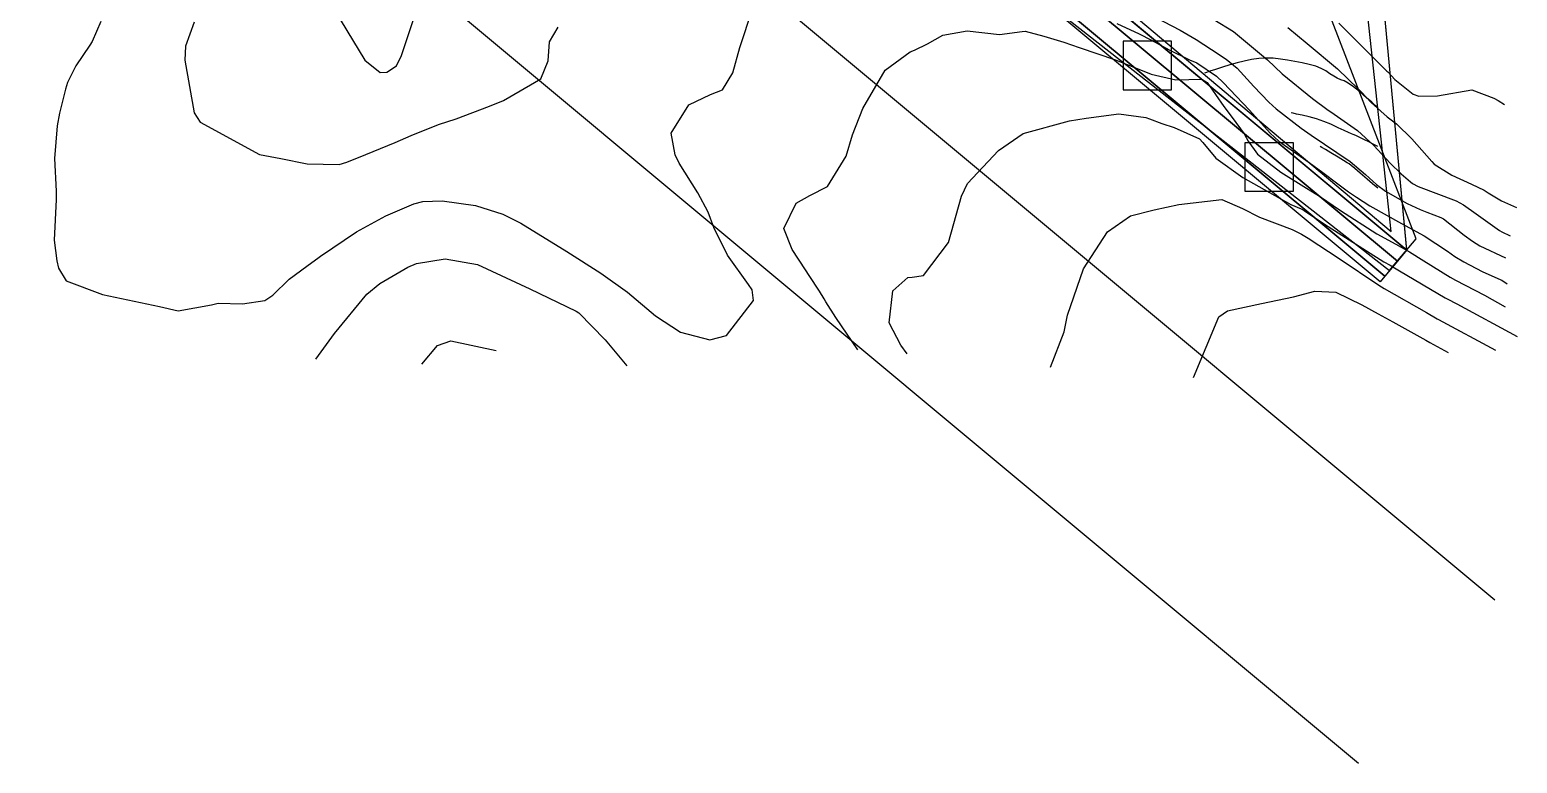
# Model space of a CAD drawing. Header units: feet. Extents: x 1318179 to 1318934, y 422463 to 423299.
# Drawn here: x 1318622.8 to 1318928.9, y 422462.6 to 422613.5 of the extents above; entities that cross this region are included whole.
import ezdxf

# ---------------------------------------------------------------- set-up
doc = ezdxf.new("R2010")
doc.units = ezdxf.units.FT
for name, color, linetype in [('C-DRNG-AREA', 150, 'CONTINUOUS'), ('C-LOD', 30, 'CONTINUOUS'), ('C-MISC', 7, 'CONTINUOUS'), ('C-PROP', 6, 'CONTINUOUS'), ('C-PVMT', 8, 'CONTINUOUS'), ('C-TOPO-MAJR', 32, 'CONTINUOUS'), ('L-PLNT-TREE', 90, 'CONTINUOUS'), ('V-PROP-LINE', 7, 'CONTINUOUS')]:
    doc.layers.add(name, color=color, linetype=linetype)

msp = doc.modelspace()

# ---------------------------------------------------------------- linework, layer by layer
at = {"layer": 'C-DRNG-AREA'}
msp.add_lwpolyline([(1318680.32, 422756.44), (1318906.17, 422568.22), (1318894.46, 422692.89), (1318728.92, 422815.74), (1318722.11, 422806.57), (1318680.32, 422756.44)], close=True, dxfattribs=at)
at = {"layer": 'C-LOD'}
msp.add_lwpolyline([(1318676.8, 422752.22), (1318812.52, 422635.2), (1318826.35, 422623.68), (1318902.65, 422563.99), (1318903.61, 422565.14), (1318908.09, 422570.52), (1318876.54, 422652.3), (1318813.19, 422705.09), (1318682.24, 422758.75), (1318680.32, 422756.44), (1318676.8, 422752.22)], close=True, dxfattribs=at)
at = {"layer": 'C-MISC'}
for points in [[(1318240.64, 423065.95), (1318924.26, 422496.21)], [(1318212.64, 423032.35), (1318896.26, 422462.61)]]:
    msp.add_lwpolyline(points, dxfattribs=at)
msp.add_lwpolyline([(1318829.87, 422627.9), (1318904.25, 422565.91), (1318901.69, 422562.84), (1318827.31, 422624.83), (1318829.87, 422627.9)], close=True, dxfattribs=at)
at = {"layer": 'C-PROP'}
msp.add_lwpolyline([(1318685.15, 422755.14), (1318902.97, 422572.05), (1318889.69, 422694.4), (1318731.08, 422811.24), (1318724.78, 422802.34), (1318685.15, 422755.14)], close=True, dxfattribs=at)
at = {"layer": 'C-PVMT'}
for points in [[(1318831.79, 422630.21), (1318906.17, 422568.22), (1318904.25, 422565.91), (1318829.87, 422627.9), (1318831.79, 422630.21)], [(1318827.31, 422624.83), (1318901.69, 422562.84), (1318900.73, 422561.69), (1318826.35, 422623.68), (1318827.31, 422624.83)]]:
    msp.add_lwpolyline(points, close=True, dxfattribs=at)
at = {"layer": 'C-TOPO-MAJR'}
for points in [[(1318684.37, 422619.51), (1318691.78, 422607.3), (1318694.91, 422604.73), (1318696.3, 422604.82), (1318698.27, 422606.12), (1318699.29, 422608.22), (1318704.57, 422624.22)], [(1318637.48, 422615.23), (1318635.64, 422611.13), (1318635.18, 422610.34), (1318632.27, 422606.09), (1318630.6, 422602.66), (1318630.16, 422601.28), (1318628.93, 422596.34), (1318628.47, 422593.78), (1318627.91, 422587.07), (1318628.28, 422580.3), (1318628.28, 422578.62), (1318627.81, 422570.22), (1318628.39, 422565.95), (1318628.73, 422564.5), (1318630.34, 422561.89), (1318637.76, 422559.07), (1318649.54, 422556.58), (1318653.38, 422555.71), (1318660.25, 422556.9), (1318661.58, 422557.3), (1318666.61, 422557.16), (1318671.16, 422557.81), (1318672.82, 422558.92), (1318676.22, 422562.2), (1318679.86, 422564.92), (1318682.38, 422566.74), (1318682.66, 422566.96), (1318690.05, 422571.92), (1318696.09, 422575.27), (1318701.87, 422577.71), (1318703.72, 422578.18), (1318707.66, 422578.32), (1318714.52, 422577.37), (1318720.19, 422575.57), (1318723.89, 422573.7), (1318733.33, 422567.89), (1318740.32, 422563.46), (1318745.8, 422559.55), (1318751.55, 422554.7), (1318756.71, 422551.29), (1318762.73, 422549.72), (1318766.2, 422550.63), (1318771.78, 422557.79), (1318771.47, 422560.05), (1318770.75, 422561.08), (1318766.43, 422567.15), (1318763.59, 422572.86), (1318762.41, 422576.01), (1318760.26, 422579.96), (1318756.46, 422586.08), (1318755.63, 422587.81), (1318754.81, 422592.23), (1318758.46, 422598.05), (1318762.87, 422600.21), (1318765.36, 422601.19), (1318767.52, 422604.65), (1318768.95, 422609.86), (1318771.56, 422617.79)], [(1318852.58, 422617.06), (1318859.54, 422613.42), (1318862.81, 422611.5), (1318865.96, 422609.48), (1318869.04, 422607.51), (1318871.25, 422605.64), (1318874.7, 422601.87), (1318877.81, 422598.66), (1318879.29, 422597.28), (1318884.45, 422593.25), (1318886.52, 422591.83), (1318894.5, 422586.42), (1318897.69, 422583.76), (1318899.92, 422581.7), (1318901.78, 422580.31), (1318906.22, 422577.75), (1318908.96, 422576.52), (1318910.33, 422576.01), (1318913.21, 422574.93), (1318913.75, 422574.62), (1318917.95, 422571.29), (1318919.68, 422570), (1318921.21, 422569.09), (1318926.47, 422566.61)], [(1318656.66, 422615.06), (1318654.88, 422610.16), (1318654.75, 422607.24), (1318656.66, 422596.43), (1318657.87, 422594.54), (1318670.11, 422587.84), (1318674.48, 422587.05), (1318679.93, 422585.91), (1318686.49, 422585.8), (1318688.04, 422586.28), (1318691.98, 422587.87), (1318697.99, 422590.34), (1318701.28, 422591.77), (1318706.95, 422594.01), (1318710.55, 422595.21), (1318717.41, 422597.81), (1318720.28, 422598.99), (1318728.01, 422603.45), (1318729.5, 422607.12), (1318729.78, 422611.03), (1318731.58, 422614.08)], [(1318793.25, 422547.65), (1318788.68, 422554.32), (1318786.62, 422557.57), (1318786.29, 422558.14), (1318785.34, 422559.74), (1318783.22, 422562.97), (1318782.46, 422564.13), (1318779.72, 422568.3), (1318777.96, 422572.61), (1318780.52, 422577.82), (1318783.37, 422579.46), (1318786.99, 422581.28), (1318790.82, 422587.53), (1318792.14, 422591.88), (1318794.26, 422597.33), (1318798.82, 422605.22), (1318803.99, 422608.99), (1318804.91, 422609.34), (1318807.54, 422610.62), (1318810.72, 422612.42), (1318815.73, 422613.3), (1318822.37, 422612.54), (1318827.06, 422613.2), (1318827.67, 422613.21), (1318831.47, 422612.24), (1318835.63, 422610.96), (1318838.79, 422609.87), (1318846.25, 422607.35), (1318853.61, 422604.42), (1318858.62, 422603.21), (1318864.02, 422603.34), (1318865.07, 422602.7), (1318868.52, 422597.77), (1318870.24, 422595.5), (1318872.74, 422592.1), (1318873.55, 422590.6), (1318875.48, 422587.92), (1318880.26, 422584.2), (1318885.57, 422580.96), (1318888.2, 422579.27), (1318892.54, 422576.33), (1318900.02, 422571.57), (1318903.93, 422569.38), (1318906.71, 422567.86), (1318909.71, 422565.98), (1318915.07, 422562.61), (1318916.18, 422561.99), (1318922.14, 422558.9), (1318926.39, 422556.53)], [(1318846.48, 422614.85), (1318851.14, 422612.69), (1318853.63, 422611.4), (1318857.28, 422609.37), (1318861.46, 422607.35), (1318862.99, 422606.71), (1318867.03, 422603.98), (1318868.38, 422602.69), (1318873.82, 422596.99), (1318878.09, 422592.23), (1318879.88, 422590.58), (1318886.06, 422586.23), (1318888.92, 422584.16), (1318891.96, 422581.8), (1318894.15, 422580.21), (1318895.8, 422579.11), (1318898.6, 422577.33), (1318905.11, 422573.68), (1318909.74, 422571.16), (1318914.53, 422567.94), (1318916.05, 422566.88), (1318917.89, 422565.79), (1318921.72, 422563.82), (1318925.52, 422562.07), (1318925.7, 422561.98), (1318926.84, 422561.22)], [(1318866.46, 422615.62), (1318870.55, 422613.17), (1318877.49, 422607.37), (1318880.52, 422604.49), (1318886.76, 422599.37), (1318889.99, 422597), (1318890.54, 422596.62), (1318896.01, 422592.77), (1318899.41, 422589.7), (1318902.74, 422586.1), (1318905, 422583.87), (1318906.92, 422582.21), (1318907.33, 422581.89), (1318908.52, 422581.27), (1318916.35, 422578.35), (1318917.87, 422577.54), (1318920.46, 422575.66), (1318925.27, 422572.21), (1318925.76, 422571.93), (1318927.42, 422571.15)], [(1318881.71, 422613.99), (1318885.71, 422610.69), (1318891.89, 422605.49), (1318896.25, 422601.31), (1318896.86, 422600.66), (1318898.85, 422598.53), (1318902.13, 422595.63), (1318904.06, 422594.14), (1318907.24, 422591.1), (1318911.31, 422586.42), (1318911.83, 422585.9), (1318915.44, 422583.63), (1318919.52, 422581.79), (1318922.07, 422580.53), (1318922.93, 422579.97), (1318925.64, 422578.3), (1318928.74, 422576.98)], [(1318892.17, 422614.9), (1318897.15, 422609.98), (1318902.07, 422605.04), (1318902.25, 422604.84), (1318903.71, 422603.31), (1318907.52, 422600.28), (1318908.68, 422599.88), (1318912.47, 422599.91), (1318919.55, 422601.19), (1318924.06, 422599.47), (1318924.99, 422598.97), (1318926.26, 422598.18)], [(1318900.23, 422597.56), (1318900.21, 422597.56), (1318900.19, 422597.58), (1318900.15, 422597.6), (1318900.09, 422597.64), (1318899.69, 422597.97), (1318898.95, 422598.61), (1318897.86, 422599.55), (1318896.43, 422600.8), (1318895.19, 422601.79), (1318894.13, 422602.53), (1318893.27, 422603.01), (1318892.59, 422603.24), (1318891.87, 422603.55), (1318891.13, 422603.96), (1318890.36, 422604.46), (1318889.55, 422605.05), (1318888.58, 422605.57), (1318887.43, 422606.02), (1318886.11, 422606.4), (1318884.63, 422606.72), (1318883.14, 422607.01), (1318881.66, 422607.26), (1318880.17, 422607.47), (1318878.68, 422607.65), (1318877.2, 422607.7), (1318875.71, 422607.62), (1318874.23, 422607.42), (1318872.74, 422607.09), (1318871.25, 422606.71), (1318869.77, 422606.3), (1318868.28, 422605.85), (1318866.8, 422605.36), (1318865.68, 422605), (1318864.94, 422604.75), (1318864.57, 422604.63)], [(1318803.4, 422546.86), (1318802.09, 422548.63), (1318799.65, 422553.21), (1318800.44, 422559.82), (1318803.5, 422562.57), (1318804.39, 422562.63), (1318806.74, 422562.97), (1318811.84, 422569.78), (1318814.53, 422579.26), (1318815.76, 422581.88), (1318822.14, 422588.69), (1318827.24, 422592.18), (1318836.77, 422594.81), (1318840.19, 422595.37), (1318846.9, 422596.24), (1318852.45, 422595.45), (1318853.21, 422595.19), (1318855.74, 422594.27), (1318858.3, 422593.39), (1318863.53, 422591.08), (1318864.24, 422590.34), (1318866.91, 422587.11), (1318872.45, 422583.14), (1318882.32, 422577.6), (1318884.41, 422576.69), (1318885.06, 422576.35), (1318889.25, 422573.52), (1318901.45, 422565.8), (1318902.75, 422565.07), (1318903.67, 422564.57), (1318904.71, 422563.95), (1318914.1, 422558.38), (1318914.47, 422558.17), (1318916.44, 422557.13), (1318928.91, 422550.41)], [(1318900.23, 422589.52), (1318899.94, 422589.66), (1318899.37, 422589.95), (1318898.51, 422590.37), (1318897.36, 422590.94), (1318896.41, 422591.4), (1318895.67, 422591.75), (1318895.13, 422591.99), (1318894.79, 422592.12), (1318894.17, 422592.4), (1318893.26, 422592.82), (1318892.06, 422593.38), (1318890.57, 422594.08), (1318889.08, 422594.68), (1318887.6, 422595.2), (1318886.11, 422595.62), (1318884.63, 422595.94), (1318883.51, 422596.18), (1318882.77, 422596.34), (1318882.4, 422596.43)], [(1318900.23, 422580.92), (1318899.86, 422581.23), (1318899.13, 422581.85), (1318898.04, 422582.78), (1318896.58, 422584.03), (1318895.48, 422584.97), (1318894.74, 422585.6), (1318894.35, 422585.93), (1318894.33, 422585.95), (1318893.93, 422586.18), (1318893.18, 422586.64), (1318892.06, 422587.31), (1318890.57, 422588.21), (1318889.46, 422588.88), (1318888.71, 422589.32), (1318888.34, 422589.54)], [(1318832.89, 422544.12), (1318835.68, 422551.37), (1318836.36, 422554.83), (1318839.63, 422564.34), (1318844.6, 422571.92), (1318849.29, 422575.26), (1318854.18, 422576.49), (1318859.28, 422577.58), (1318868.12, 422578.6), (1318872.37, 422576.74), (1318875.87, 422574.99), (1318882.6, 422572.44), (1318884.53, 422571.48), (1318885.86, 422570.64), (1318892.29, 422566.45), (1318900.43, 422560.95), (1318901.53, 422560.27), (1318910.2, 422555.33), (1318912.43, 422554.06), (1318912.71, 422553.91), (1318924.41, 422547.62)], [(1318681.68, 422545.77), (1318685.55, 422551), (1318692.19, 422559.13), (1318694.85, 422561.34), (1318700.61, 422564.66), (1318702.42, 422565.42), (1318708.29, 422566.41), (1318714.94, 422565.25), (1318725.7, 422560.22), (1318735.26, 422555.62), (1318735.8, 422555.27), (1318741.2, 422549.7), (1318745.68, 422544.4)], [(1318862.28, 422542.01), (1318867.47, 422554.47), (1318869.28, 422555.71), (1318876.31, 422557.21), (1318882.84, 422558.56), (1318887.25, 422559.71), (1318891.6, 422559.57), (1318896.91, 422556.96), (1318900.29, 422555.05), (1318903.29, 422553.45), (1318910.08, 422549.67), (1318910.92, 422549.2), (1318914.72, 422547.12)], [(1318703.48, 422544.7), (1318706.71, 422548.58), (1318709.48, 422549.54), (1318718.8, 422547.55)]]:
    msp.add_lwpolyline(points, dxfattribs=at)
at = {"layer": 'L-PLNT-TREE'}
for points in [[(1318847.78, 422601.2), (1318857.78, 422601.2), (1318857.78, 422611.2), (1318847.78, 422611.2), (1318847.78, 422601.2)], [(1318872.88, 422580.29), (1318882.88, 422580.29), (1318882.88, 422590.29), (1318872.88, 422590.29), (1318872.88, 422580.29)]]:
    msp.add_lwpolyline(points, close=True, dxfattribs=at)
at = {"layer": 'V-PROP-LINE'}
for points in [[(1318205.86, 423151.87), (1318906.18, 422568.21), (1318846.87, 423199.56), (1318846.82, 423200.09), (1318730.64, 423223.81), (1318629.46, 423273.42), (1318205.86, 423151.87)], [(1318680.32, 422756.44), (1318906.17, 422568.22), (1318894.46, 422692.89), (1318728.92, 422815.74), (1318722.11, 422806.57), (1318680.32, 422756.44)]]:
    msp.add_lwpolyline(points, close=True, dxfattribs=at)

doc.saveas('drawing.dxf')
